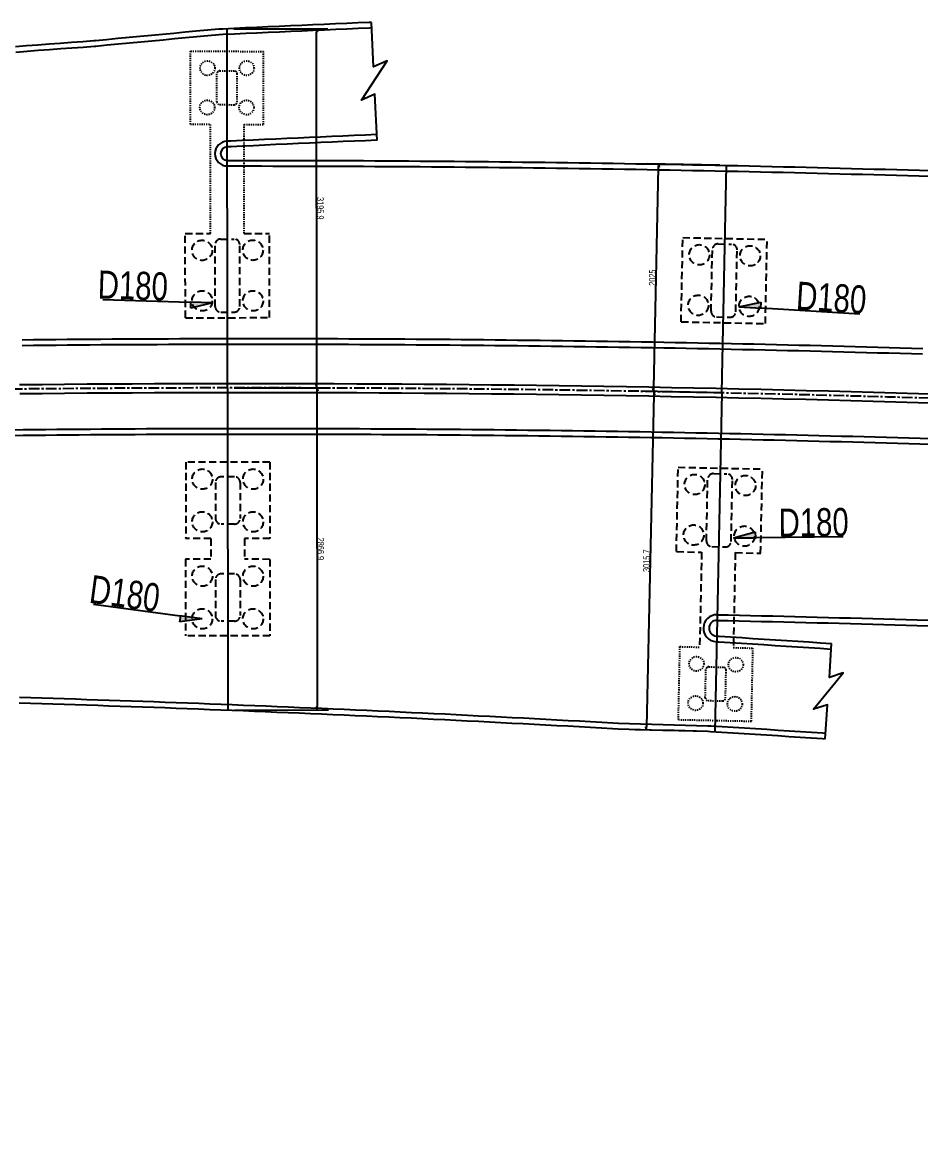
# Model space of a CAD drawing. Header units: millimetres. Extents: x 0 to 987207, y 0 to 5060561.
# Drawn here: x 493321.8 to 493401.8, y 2528983.2 to 2529082.8 of the extents above; entities that cross this region are included whole.
import ezdxf

# ---------------------------------------------------------------- set-up
doc = ezdxf.new("R2010")
doc.units = ezdxf.units.MM
doc.header["$LTSCALE"] = 0.1
for name, pattern in [('ACAD_ISO02W100', [15, 12, -3]), ('CENTER', [50.8, 31.75, -6.35, 6.35, -6.35]), ('DASHED', [19.05, 12.7, -6.35])]:
    doc.linetypes.add(name, pattern=pattern)
doc.layers.get('0').update_dxf_attribs({"linetype": 'CONTINUOUS'})
doc.layers.get('Defpoints').update_dxf_attribs({"color": 150, "linetype": 'CONTINUOUS'})
doc.layers.add('GC', color=3, linetype='CONTINUOUS', lineweight=25)
for name, color, linetype in [('zhix', 1, 'CENTER'), ('平面', 7, 'CONTINUOUS'), ('桥梁', 94, 'CONTINUOUS')]:
    doc.layers.add(name, color=color, linetype=linetype)
doc.styles.add('BM_Dim', font='fsdb_e.shx', dxfattribs={"width": 0.75, "bigfont": 'hztxt.shx'})
doc.styles.add('MyFont', font='fsdb_e.shx', dxfattribs={"width": 0.78, "bigfont": 'hztxt.shx'})
doc.dimstyles.new('1-1000', dxfattribs={"dimtxt": 0.6, "dimasz": 0.3, "dimexe": 1, "dimexo": 0.6, "dimgap": 0.02, "dimtad": 1, "dimdec": 1, "dimlfac": 100, "dimdsep": 46, "dimtxsty": 'BM_Dim', "dimblk": 'ARR-1', "dimcen": 0.09, "dimclrd": 256, "dimclre": 256, "dimclrt": 7, "dimadec": 1, "dimazin": 2, "dimtfac": 1, "dimtdec": 1, "dimtmove": 2, "dimatfit": 3, "dimldrblk": 'ARR-1', "dimfxl": 1, "dimtolj": 1, "dimtzin": 0, "dimlwd": 25, "dimarcsym": 1})
doc.dimstyles.new('BZ1_200', dxfattribs={"dimtxt": 2.5, "dimasz": 2, "dimexe": 0.1, "dimexo": 0.05, "dimgap": 0.05, "dimtad": 1, "dimdec": 1, "dimlfac": 100, "dimzin": 12, "dimdsep": 46, "dimtxsty": 'MyFont', "dimblk1": 'ARR-1', "dimblk2": 'ARR-1', "dimsah": 1, "dimcen": 0, "dimclrd": 1, "dimclre": 1, "dimclrt": 7, "dimadec": 0, "dimazin": 0, "dimtfac": 1, "dimtdec": 1, "dimtofl": 0, "dimtmove": 0, "dimatfit": 3, "dimldrblk": 'ARR-1', "dimfxl": 1, "dimtolj": 1, "dimtzin": 1, "dimarcsym": 0})

# ---------------------------------------------------------------- blocks, each defined once
blk = doc.blocks.new('ARR-1')
at = {"color": 1, "linetype": 'Continuous'}
for p, q in [((0, 0), (-1, 0)), ((0, 0), (-0.966, -0.259)), ((-0.966, -0.259), (-0.966, 0))]:
    blk.add_line(p, q, dxfattribs=at)
for points in [[(-0.966, -0.259), (-0.966, 0), (0, 0)], [(0, 0), (-0.966, 0), (-0.966, -0.259), (0, 0)], [(0, 0), (-0.966, -0.259), (-0.966, 0), (0, 0)], [(0, 0), (-0.966, -0.259), (-0.966, 0), (0, 0)]]:
    blk.add_solid(points, dxfattribs=at)
blk = doc.blocks.new('*D451')
at = {"lineweight": -2, "ltscale": 0.5}
for p, q in [((493383.892, 2529070.097), (493377.42, 2529070.231)), ((493383.47, 2529049.851), (493376.998, 2529049.986))]:
    blk.add_line(p, q, dxfattribs=at)
at = {"lineweight": 25, "ltscale": 0.5}
blk.add_line((493378.004, 2529050.265), (493378.413, 2529069.911), dxfattribs=at)
at = {"layer": 'Defpoints', "color": 0, "ltscale": 0.5}
for p in [(493378.419, 2529070.211), (493384.491, 2529070.084), (493384.07, 2529049.838)]:
    blk.add_point(p, dxfattribs=at)
at = {"lineweight": 25, "ltscale": 0.5, "xscale": 0.3, "yscale": 0.3, "zscale": 0.3}
for p, rotation in [((493378.419, 2529070.211), 88.80637240299896), ((493377.998, 2529049.965), 268.8063724029989)]:
    blk.add_blockref('ARR-1', p, dxfattribs=dict(at, rotation=rotation))
at = {"color": 7, "ltscale": 0.5, "insert": (493377.889, 2529060.094), "char_height": 0.6, "attachment_point": 5, "rotation": 88.80637, "style": 'BM_Dim'}
blk.add_mtext('\\A1;2025', dxfattribs=at)
blk = doc.blocks.new('*D415')
at = {"color": 1, "linetype": 'Continuous', "lineweight": -2}
blk.add_line((493396.353, 2529056.833), (493387.586, 2529057.386), dxfattribs=at)
at = {"layer": 'Defpoints', "color": 0, "linetype": 'Continuous'}
for p in [(493383.793, 2529057.625), (493385.59, 2529057.512)]:
    blk.add_point(p, dxfattribs=at)
at = {"color": 1, "linetype": 'Continuous', "lineweight": -2, "xscale": 2, "yscale": 2, "zscale": 2, "rotation": 176.3920917580265}
blk.add_blockref('ARR-1', (493385.59, 2529057.512), dxfattribs=at)
at = {"color": 7, "linetype": 'Continuous', "insert": (493393.813, 2529058.296), "char_height": 2.5, "attachment_point": 5, "rotation": 356.39209, "style": 'MyFont'}
blk.add_mtext('\\A1;D180', dxfattribs=at)
blk = doc.blocks.new('*D437')
at = {"color": 1, "linetype": 'Continuous', "lineweight": -2}
blk.add_line((493328.146, 2529031.037), (493335.837, 2529029.996), dxfattribs=at)
at = {"layer": 'Defpoints', "color": 0, "linetype": 'Continuous'}
for p in [(493336.035, 2529029.97), (493337.818, 2529029.728)]:
    blk.add_point(p, dxfattribs=at)
at = {"color": 1, "linetype": 'Continuous', "lineweight": -2, "xscale": 2, "yscale": 2, "zscale": 2, "rotation": 352.2957677893718}
blk.add_blockref('ARR-1', (493337.818, 2529029.728), dxfattribs=at)
at = {"color": 7, "linetype": 'Continuous', "insert": (493330.924, 2529031.973), "char_height": 2.5, "attachment_point": 5, "rotation": 352.29577, "style": 'MyFont'}
blk.add_mtext('\\A1;D180', dxfattribs=at)
blk = doc.blocks.new('*D439')
at = {"color": 1, "linetype": 'Continuous', "lineweight": -2}
blk.add_line((493328.979, 2529058.161), (493336.735, 2529057.914), dxfattribs=at)
at = {"layer": 'Defpoints', "color": 0, "linetype": 'Continuous'}
for p in [(493336.935, 2529057.907), (493338.734, 2529057.85)]:
    blk.add_point(p, dxfattribs=at)
at = {"color": 1, "linetype": 'Continuous', "lineweight": -2, "xscale": 2, "yscale": 2, "zscale": 2, "rotation": 358.1756135984309}
blk.add_blockref('ARR-1', (493338.734, 2529057.85), dxfattribs=at)
at = {"color": 7, "linetype": 'Continuous', "insert": (493331.645, 2529059.376), "char_height": 2.5, "attachment_point": 5, "rotation": 358.17561, "style": 'MyFont'}
blk.add_mtext('\\A1;D180', dxfattribs=at)
blk = doc.blocks.new('*D440')
at = {"color": 1, "linetype": 'Continuous', "lineweight": -2}
blk.add_line((493394.877, 2529037.033), (493387.118, 2529036.952), dxfattribs=at)
at = {"layer": 'Defpoints', "color": 0, "linetype": 'Continuous'}
for p in [(493385.118, 2529036.931), (493386.918, 2529036.95)]:
    blk.add_point(p, dxfattribs=at)
at = {"color": 1, "linetype": 'Continuous', "lineweight": -2, "xscale": 2, "yscale": 2, "zscale": 2, "rotation": 180.5964829831253}
blk.add_blockref('ARR-1', (493385.118, 2529036.931), dxfattribs=at)
at = {"color": 7, "linetype": 'Continuous', "insert": (493392.237, 2529038.305), "char_height": 2.5, "attachment_point": 5, "rotation": 0.59648, "style": 'MyFont'}
blk.add_mtext('\\A1;D180', dxfattribs=at)
blk = doc.blocks.new('*D458')
at = {"lineweight": -2, "ltscale": 0.5}
for p, q in [((493340.638, 2529082.242), (493348.994, 2529082.25)), ((493340.668, 2529050.283), (493349.024, 2529050.29))]:
    blk.add_line(p, q, dxfattribs=at)
at = {"lineweight": 25, "ltscale": 0.5}
blk.add_line((493348.023, 2529050.59), (493347.995, 2529081.949), dxfattribs=at)
at = {"layer": 'Defpoints', "color": 0, "ltscale": 0.5}
for p in [(493340.038, 2529082.241), (493347.994, 2529082.249), (493340.068, 2529050.282)]:
    blk.add_point(p, dxfattribs=at)
at = {"lineweight": 25, "ltscale": 0.5, "xscale": 0.3, "yscale": 0.3, "zscale": 0.3}
for p, rotation in [((493347.994, 2529082.249), 90.05255559601652), ((493348.024, 2529050.29), 270.0525555960165)]:
    blk.add_blockref('ARR-1', p, dxfattribs=dict(at, rotation=rotation))
at = {"color": 7, "ltscale": 0.5, "insert": (493348.329, 2529066.269), "char_height": 0.6, "attachment_point": 5, "rotation": 270.05256, "style": 'BM_Dim'}
blk.add_mtext('\\A1;3195.9', dxfattribs=at)
blk = doc.blocks.new('*D463')
at = {"lineweight": -2, "ltscale": 0.5}
for p, q in [((493383.47, 2529049.851), (493377.006, 2529049.989)), ((493382.829, 2529019.701), (493376.365, 2529019.838))]:
    blk.add_line(p, q, dxfattribs=at)
at = {"lineweight": 25, "ltscale": 0.5}
blk.add_line((493377.999, 2529049.667), (493377.371, 2529020.117), dxfattribs=at)
at = {"layer": 'Defpoints', "color": 0, "ltscale": 0.5}
for p in [(493384.07, 2529049.838), (493377.365, 2529019.817), (493383.429, 2529019.688)]:
    blk.add_point(p, dxfattribs=at)
at = {"lineweight": 25, "ltscale": 0.5, "xscale": 0.3, "yscale": 0.3, "zscale": 0.3}
for p, rotation in [((493378.005, 2529049.967), 88.7825298770449), ((493377.365, 2529019.817), 268.7825298770449)]:
    blk.add_blockref('ARR-1', p, dxfattribs=dict(at, rotation=rotation))
at = {"color": 7, "ltscale": 0.5, "insert": (493377.365, 2529034.899), "char_height": 0.6, "attachment_point": 5, "rotation": 88.78253, "style": 'BM_Dim'}
blk.add_mtext('\\A1;3015.7', dxfattribs=at)
blk = doc.blocks.new('*D464')
at = {"lineweight": -2, "ltscale": 0.5}
for p, q in [((493340.668, 2529050.283), (493349.024, 2529050.29)), ((493340.694, 2529021.614), (493349.05, 2529021.621))]:
    blk.add_line(p, q, dxfattribs=at)
at = {"lineweight": 25, "ltscale": 0.5}
blk.add_line((493348.024, 2529049.99), (493348.05, 2529021.92), dxfattribs=at)
at = {"layer": 'Defpoints', "color": 0, "ltscale": 0.5}
for p in [(493340.068, 2529050.282), (493340.094, 2529021.613), (493348.05, 2529021.62)]:
    blk.add_point(p, dxfattribs=at)
at = {"lineweight": 25, "ltscale": 0.5, "xscale": 0.3, "yscale": 0.3, "zscale": 0.3}
for p, rotation in [((493348.024, 2529050.29), 90.05241251875374), ((493348.05, 2529021.62), 270.0524125187537)]:
    blk.add_blockref('ARR-1', p, dxfattribs=dict(at, rotation=rotation))
at = {"color": 7, "ltscale": 0.5, "insert": (493348.357, 2529035.955), "char_height": 0.6, "attachment_point": 5, "rotation": 270.05241, "style": 'BM_Dim'}
blk.add_mtext('\\A1;2866.9', dxfattribs=at)

msp = doc.modelspace()

# ---------------------------------------------------------------- linework, layer by layer
at = {"linetype": 'ACAD_ISO02W100', "ltscale": 0.03}
for p, q in [((493336.7596, 2529073.7526), (493336.7816, 2529080.2526)), ((493336.7816, 2529080.2526), (493343.2816, 2529080.2305)), ((493343.2595, 2529073.7306), (493343.2816, 2529080.2305)), ((493339.1163, 2529075.7446), (493339.1248, 2529078.2446)), ((493339.3756, 2529078.4938), (493340.6756, 2529078.4894)), ((493340.9163, 2529075.7385), (493340.9248, 2529078.2385)), ((493339.3655, 2529075.4938), (493340.6655, 2529075.4894)), ((493336.7596, 2529073.7526), (493338.5462, 2529073.7445)), ((493338.5551, 2529064.0307), (493338.5462, 2529073.7445)), ((493341.5551, 2529064.0335), (493341.5462, 2529073.7384)), ((493341.5462, 2529073.7384), (493343.2595, 2529073.7306)), ((493380.2007, 2529020.7596), (493380.3377, 2529027.2581)), ((493380.3377, 2529027.2581), (493382.0872, 2529027.2086)), ((493385.0868, 2529027.1707), (493386.8363, 2529027.1211)), ((493386.6993, 2529020.6226), (493386.8363, 2529027.1211)), ((493382.5924, 2529022.7096), (493382.6451, 2529025.209)), ((493382.9003, 2529025.4537), (493384.2, 2529025.4263)), ((493384.392, 2529022.6717), (493384.4447, 2529025.1711)), ((493382.837, 2529022.4544), (493384.1367, 2529022.427)), ((493380.2007, 2529020.7596), (493386.6993, 2529020.6226))]:
    msp.add_line(p, q, dxfattribs=at)
for centre in [(493338.2765, 2529078.7475), (493341.7765, 2529078.7356), (493338.2646, 2529075.2475), (493341.7646, 2529075.2356), (493381.8058, 2529025.7269), (493385.305, 2529025.6531), (493381.732, 2529022.2276), (493385.2312, 2529022.1538)]:
    msp.add_circle(centre, 0.65, dxfattribs=at)
for centre, start, end in [((493339.3748, 2529078.2438), 89.805673, 179.805673), ((493340.6748, 2529078.2394), 359.805673, 89.805673), ((493339.3663, 2529075.7438), 179.805673, 269.805673), ((493340.6663, 2529075.7394), 269.805673, 359.805673), ((493382.895, 2529025.2038), 88.792048, 178.792048), ((493384.1947, 2529025.1764), 358.792048, 88.792048), ((493382.8423, 2529022.7043), 178.792048, 268.792048), ((493384.142, 2529022.6769), 268.792048, 358.792048)]:
    msp.add_arc(centre, 0.25, start, end, dxfattribs=at)
at = {"layer": 'Defpoints'}
for p, q in [((493384.0645, 2529049.8391), (493384.4914, 2529070.0846)), ((493340.0676, 2529050.2821), (493340.0939, 2529021.613))]:
    msp.add_line(p, q, dxfattribs=at)
at = {"layer": 'GC', "color": 7, "linetype": 'DASHED', "ltscale": 0.5}
for p, q in [((493336.3048, 2529064.0264), (493338.5551, 2529064.0307)), ((493336.3162, 2529056.5264), (493336.3048, 2529064.0264)), ((493341.5551, 2529064.0335), (493343.8048, 2529064.0378)), ((493343.8162, 2529056.5378), (493343.8048, 2529064.0378)), ((493338.9647, 2529057.5304), (493338.9563, 2529063.0304)), ((493339.4556, 2529063.5312), (493340.6556, 2529063.533)), ((493341.1647, 2529057.5338), (493341.1563, 2529063.0337)), ((493380.4395, 2529056.1648), (493380.5948, 2529063.6632)), ((493380.5948, 2529063.6632), (493388.0932, 2529063.5079)), ((493383.7337, 2529063.0981), (493384.9335, 2529063.0732)), ((493387.9379, 2529056.0095), (493388.0932, 2529063.5079)), ((493383.1096, 2529057.1097), (493383.2235, 2529062.6085)), ((493385.3092, 2529057.0642), (493385.423, 2529062.563)), ((493339.4655, 2529057.0312), (493340.6655, 2529057.033)), ((493336.3363, 2529056.5264), (493343.8363, 2529056.5378)), ((493380.4595, 2529056.1644), (493387.9579, 2529056.0091)), ((493383.5992, 2529056.5995), (493384.7989, 2529056.5746)), ((493343.8238, 2529043.666), (493336.3238, 2529043.6688)), ((493336.3438, 2529043.6688), (493336.3413, 2529036.8688)), ((493343.8438, 2529043.666), (493343.8413, 2529036.866)), ((493380.0218, 2529035.7194), (493380.1772, 2529043.2178)), ((493380.1772, 2529043.2178), (493387.6756, 2529043.0624)), ((493387.5202, 2529035.564), (493387.6756, 2529043.0624)), ((493338.9932, 2529041.8678), (493338.9919, 2529038.6678)), ((493340.6934, 2529042.3672), (493339.4934, 2529042.3676)), ((493341.1932, 2529041.867), (493341.1919, 2529038.667)), ((493382.692, 2529036.6643), (493382.8059, 2529042.1631)), ((493383.3162, 2529042.6526), (493384.5159, 2529042.6277)), ((493384.8915, 2529036.6187), (493385.0055, 2529042.1175)), ((493340.6917, 2529038.1672), (493339.4917, 2529038.1676)), ((493338.5913, 2529036.8677), (493336.3413, 2529036.8688)), ((493338.5913, 2529036.8677), (493338.5905, 2529035.0277)), ((493341.5913, 2529036.8671), (493341.5905, 2529035.0271)), ((493343.8413, 2529036.866), (493341.5913, 2529036.8671)), ((493383.1815, 2529036.154), (493384.3812, 2529036.1291)), ((493338.5905, 2529035.0277), (493336.3205, 2529035.0288)), ((493336.3405, 2529035.0288), (493336.338, 2529028.2288)), ((493343.8205, 2529035.026), (493341.5905, 2529035.0271)), ((493343.8405, 2529035.026), (493343.838, 2529028.226)), ((493380.0419, 2529035.719), (493382.2654, 2529035.6605)), ((493382.2654, 2529035.6605), (493382.0872, 2529027.2086)), ((493385.2651, 2529035.6232), (493385.0868, 2529027.1707)), ((493385.2651, 2529035.6232), (493387.5402, 2529035.5636)), ((493338.9899, 2529033.2278), (493338.9886, 2529030.0278)), ((493340.6901, 2529033.7272), (493339.4901, 2529033.7276)), ((493341.1899, 2529033.227), (493341.1886, 2529030.027)), ((493340.6884, 2529029.5272), (493339.4884, 2529029.5276)), ((493343.838, 2529028.226), (493336.338, 2529028.2288))]:
    msp.add_line(p, q, dxfattribs=at)
for centre in [(493337.8071, 2529062.5287), (493342.3271, 2529062.5355), (493382.0634, 2529062.1325), (493386.5825, 2529062.0389), (493337.8139, 2529058.0287), (493342.334, 2529058.0355), (493381.9702, 2529057.6334), (493386.4893, 2529057.5398), (493337.8232, 2529042.1683), (493342.3433, 2529042.1665), (493381.6458, 2529041.687), (493386.1649, 2529041.5934), (493337.8218, 2529038.3683), (493342.3418, 2529038.3665), (493381.5526, 2529037.188), (493386.0717, 2529037.0943), (493337.8199, 2529033.5283), (493342.34, 2529033.5265), (493337.8185, 2529029.7283), (493342.3385, 2529029.7265)]:
    msp.add_circle(centre, 0.9, dxfattribs=at)
for centre, start, end in [((493339.4563, 2529063.0312), 90.087266, 180.087266), ((493340.6563, 2529063.033), 0.087266, 90.087266), ((493383.7234, 2529062.5982), 88.813707, 178.813707), ((493384.9231, 2529062.5733), 358.813707, 88.813707), ((493339.4647, 2529057.5312), 180.087266, 270.087266), ((493340.6647, 2529057.533), 270.087266, 0.087266), ((493383.6095, 2529057.0994), 178.813707, 268.813707), ((493384.8093, 2529057.0745), 268.813707, 358.813707), ((493339.4932, 2529041.8676), 89.977569, 179.978131), ((493340.6932, 2529041.8672), 359.978131, 89.977569), ((493383.3058, 2529042.1527), 88.812471, 178.812471), ((493384.5056, 2529042.1279), 358.812471, 88.812471), ((493339.4919, 2529038.6676), 179.978131, 269.977569), ((493340.6919, 2529038.6672), 269.977569, 359.978131), ((493383.1918, 2529036.6539), 178.812471, 268.812471), ((493384.3916, 2529036.629), 268.812471, 358.812471), ((493339.4899, 2529033.2276), 89.977569, 179.978131), ((493340.6899, 2529033.2272), 359.978131, 89.977569), ((493339.4886, 2529030.0276), 179.978131, 269.977569), ((493340.6886, 2529030.0272), 269.977569, 359.978131)]:
    msp.add_arc(centre, 0.5, start, end, dxfattribs=at)
at = {"layer": 'zhix', "ltscale": 0.3}
msp.add_arc((493341.9021, 2527050.283), 2000, 85.9915566, 113.5581428, dxfattribs=at)
at = {"layer": '平面', "color": 7, "linetype": 'Continuous', "flags": 128}
for points in [[(493352.8904, 2529082.8141), (493352.6753, 2529082.805), (493351.6743, 2529082.7622), (493350.6734, 2529082.719), (493349.6724, 2529082.6756), (493348.6715, 2529082.6318), (493347.6705, 2529082.5878), (493346.6696, 2529082.5434), (493345.6687, 2529082.4987), (493344.6677, 2529082.4537), (493343.6668, 2529082.4084), (493342.6659, 2529082.3627), (493341.665, 2529082.3168), (493340.6641, 2529082.2705), (493339.6632, 2529082.2239), (493339.2789, 2529082.206)], [(493339.2789, 2529082.206), (493338.2812, 2529082.114), (493337.2835, 2529082.0216), (493336.2858, 2529081.929), (493335.2882, 2529081.8361), (493334.2906, 2529081.7428), (493333.293, 2529081.6493), (493332.2955, 2529081.5554), (493331.298, 2529081.4612), (493330.3006, 2529081.3667), (493329.3032, 2529081.2719), (493328.3058, 2529081.1768), (493328.1821, 2529081.165)], [(493339.3248, 2529081.7081), (493338.3271, 2529081.6161), (493337.3295, 2529081.5238), (493336.332, 2529081.4312), (493335.3346, 2529081.3382), (493334.3371, 2529081.245), (493333.3397, 2529081.1515), (493332.3424, 2529081.0576), (493331.345, 2529080.9634), (493330.3478, 2529080.8689), (493329.3505, 2529080.7742), (493328.3533, 2529080.6791), (493328.2297, 2529080.6672)], [(493352.9116, 2529082.3146), (493352.6965, 2529082.3054), (493351.6957, 2529082.2626), (493350.6949, 2529082.2195), (493349.6941, 2529082.1761), (493348.6933, 2529082.1323), (493347.6925, 2529082.0883), (493346.6917, 2529082.0439), (493345.691, 2529081.9992), (493344.6902, 2529081.9542), (493343.6894, 2529081.9089), (493342.6887, 2529081.8632), (493341.688, 2529081.8173), (493340.6872, 2529081.771), (493339.6865, 2529081.7245), (493339.3023, 2529081.7065)], [(493328.1821, 2529081.165), (493327.1832, 2529081.0919), (493326.1842, 2529081.0186), (493325.1853, 2529080.9449), (493324.1864, 2529080.8709), (493323.1875, 2529080.7966), (493322.1886, 2529080.722), (493321.1898, 2529080.6471)], [(493328.2186, 2529080.6663), (493327.2196, 2529080.5933), (493326.2208, 2529080.5199), (493325.2221, 2529080.4462), (493324.2233, 2529080.3723), (493323.2246, 2529080.298), (493322.2259, 2529080.2234), (493321.2272, 2529080.1485)], [(493353.3566, 2529072.8276), (493353.3381, 2529072.8268), (493352.3402, 2529072.7842), (493351.3424, 2529072.7413), (493350.3445, 2529072.6981), (493349.3467, 2529072.6545), (493348.3489, 2529072.6107), (493347.351, 2529072.5665), (493346.3532, 2529072.522), (493345.3554, 2529072.4772), (493344.3576, 2529072.4321), (493343.3598, 2529072.3867), (493342.3621, 2529072.341), (493341.3643, 2529072.2949), (493340.3665, 2529072.2485), (493339.9833, 2529072.2307)], [(493353.3778, 2529072.3281), (493353.3592, 2529072.3273), (493352.3615, 2529072.2847), (493351.3638, 2529072.2418), (493350.3662, 2529072.1985), (493349.3685, 2529072.155), (493348.3708, 2529072.1111), (493347.3732, 2529072.067), (493346.3755, 2529072.0225), (493345.3779, 2529071.9777), (493344.3802, 2529071.9326), (493343.3826, 2529071.8872), (493342.385, 2529071.8415), (493341.3873, 2529071.7954), (493340.3897, 2529071.7491), (493340.0066, 2529071.7312)], [(493340.049, 2529070.5327), (493341.0592, 2529070.5333), (493342.0693, 2529070.5335), (493343.0794, 2529070.5332), (493344.0895, 2529070.5323), (493345.0997, 2529070.531), (493346.1098, 2529070.5291), (493347.1199, 2529070.5268), (493348.13, 2529070.5239), (493349.1402, 2529070.5206), (493350.1503, 2529070.5167), (493351.1604, 2529070.5123), (493352.1705, 2529070.5074), (493353.1806, 2529070.502), (493354.1907, 2529070.4962), (493355.2008, 2529070.4898), (493356.2109, 2529070.4829), (493357.221, 2529070.4755), (493358.2311, 2529070.4675), (493359.2412, 2529070.4591), (493360.2513, 2529070.4502), (493361.2614, 2529070.4408), (493362.2715, 2529070.4308), (493363.2815, 2529070.4204), (493364.2916, 2529070.4095), (493365.3016, 2529070.398), (493366.3117, 2529070.3861), (493367.3218, 2529070.3736), (493368.3318, 2529070.3607), (493369.3418, 2529070.3472), (493370.3519, 2529070.3332), (493371.3619, 2529070.3187), (493372.3719, 2529070.3038), (493373.3819, 2529070.2883), (493374.3919, 2529070.2723), (493375.4019, 2529070.2558), (493376.4119, 2529070.2388), (493377.4218, 2529070.2213), (493378.4318, 2529070.2033), (493379.4418, 2529070.1847), (493380.4517, 2529070.1657), (493381.4616, 2529070.1462), (493382.4716, 2529070.1262), (493383.4815, 2529070.1056), (493384.4914, 2529070.0846), (493385.5013, 2529070.063), (493386.5112, 2529070.041), (493387.521, 2529070.0184), (493388.5309, 2529069.9954), (493389.5408, 2529069.9718), (493390.5506, 2529069.9477), (493391.5604, 2529069.9232), (493392.5702, 2529069.8981), (493393.58, 2529069.8725), (493394.5898, 2529069.8464), (493395.5996, 2529069.8198), (493396.6094, 2529069.7927), (493397.6191, 2529069.7651), (493398.6288, 2529069.737), (493399.6386, 2529069.7084), (493400.6483, 2529069.6793), (493401.658, 2529069.6496), (493402.6676, 2529069.6195)], [(493340.0494, 2529070.0327), (493341.0595, 2529070.0333), (493342.0694, 2529070.0335), (493343.0793, 2529070.0332), (493344.0891, 2529070.0323), (493345.099, 2529070.031), (493346.1089, 2529070.0291), (493347.1187, 2529070.0268), (493348.1286, 2529070.0239), (493349.1385, 2529070.0206), (493350.1484, 2529070.0167), (493351.1582, 2529070.0123), (493352.1681, 2529070.0074), (493353.1779, 2529070.0021), (493354.1878, 2529069.9962), (493355.1977, 2529069.9898), (493356.2075, 2529069.9829), (493357.2174, 2529069.9755), (493358.2272, 2529069.9676), (493359.237, 2529069.9591), (493360.2469, 2529069.9502), (493361.2567, 2529069.9408), (493362.2665, 2529069.9309), (493363.2764, 2529069.9204), (493364.2862, 2529069.9095), (493365.296, 2529069.8981), (493366.3058, 2529069.8861), (493367.3156, 2529069.8737), (493368.3254, 2529069.8607), (493369.3352, 2529069.8472), (493370.3449, 2529069.8333), (493371.3547, 2529069.8188), (493372.3645, 2529069.8038), (493373.3742, 2529069.7883), (493374.384, 2529069.7723), (493375.3937, 2529069.7558), (493376.4035, 2529069.7388), (493377.4132, 2529069.7213), (493378.4229, 2529069.7033), (493379.4326, 2529069.6848), (493380.4423, 2529069.6658), (493381.452, 2529069.6463), (493382.4617, 2529069.6263), (493383.4713, 2529069.6057), (493384.481, 2529069.5847), (493385.4906, 2529069.5632), (493386.5003, 2529069.5411), (493387.5099, 2529069.5186), (493388.5195, 2529069.4955), (493389.5291, 2529069.4719), (493390.5387, 2529069.4479), (493391.5483, 2529069.4233), (493392.5578, 2529069.3982), (493393.5674, 2529069.3726), (493394.5769, 2529069.3466), (493395.5864, 2529069.32), (493396.5959, 2529069.2929), (493397.6054, 2529069.2653), (493398.6149, 2529069.2372), (493399.6244, 2529069.2086), (493400.6339, 2529069.1795), (493401.6433, 2529069.1498), (493402.6527, 2529069.1197)], [(493321.5639, 2529050.5801), (493323.5642, 2529050.5995), (493325.5645, 2529050.6168), (493327.5649, 2529050.6321), (493329.5652, 2529050.6455), (493331.5656, 2529050.6568), (493333.566, 2529050.6661), (493335.5664, 2529050.6735), (493337.5668, 2529050.6788), (493339.5672, 2529050.6822), (493341.5676, 2529050.6835), (493343.568, 2529050.6828), (493345.5684, 2529050.6802), (493347.5688, 2529050.6755), (493349.5691, 2529050.6688), (493351.5695, 2529050.6602), (493353.5699, 2529050.6495), (493355.5703, 2529050.6368), (493357.5706, 2529050.6222), (493359.5709, 2529050.6055), (493361.5712, 2529050.5868), (493363.5715, 2529050.5662), (493365.5718, 2529050.5435), (493367.5721, 2529050.5188), (493369.5723, 2529050.4922), (493371.5725, 2529050.4635), (493373.5726, 2529050.4328), (493375.5728, 2529050.4002), (493377.5729, 2529050.3655), (493379.5729, 2529050.3288), (493381.573, 2529050.2901), (493383.573, 2529050.2495), (493385.5729, 2529050.2068), (493387.5728, 2529050.1621), (493389.5727, 2529050.1155), (493391.5725, 2529050.0668), (493393.5722, 2529050.0161), (493395.5719, 2529049.9635), (493397.5716, 2529049.9088), (493399.5712, 2529049.8521), (493401.5707, 2529049.7935), (493403.5702, 2529049.7328)], [(493321.5721, 2529049.7802), (493323.5716, 2529049.7995), (493325.5711, 2529049.8168), (493327.5706, 2529049.8322), (493329.5702, 2529049.8455), (493331.5697, 2529049.8568), (493333.5693, 2529049.8662), (493335.5689, 2529049.8735), (493337.5685, 2529049.8788), (493339.5681, 2529049.8822), (493341.5677, 2529049.8835), (493343.5673, 2529049.8828), (493345.5669, 2529049.8802), (493347.5665, 2529049.8755), (493349.5661, 2529049.8688), (493351.5657, 2529049.8602), (493353.5652, 2529049.8495), (493355.5648, 2529049.8369), (493357.5643, 2529049.8222), (493359.5639, 2529049.8055), (493361.5634, 2529049.7869), (493363.5629, 2529049.7662), (493365.5623, 2529049.7436), (493367.5618, 2529049.7189), (493369.5612, 2529049.6922), (493371.5606, 2529049.6636), (493373.56, 2529049.6329), (493375.5593, 2529049.6003), (493377.5586, 2529049.5656), (493379.5579, 2529049.529), (493381.5571, 2529049.4903), (493383.5563, 2529049.4496), (493385.5554, 2529049.407), (493387.5545, 2529049.3623), (493389.5536, 2529049.3157), (493391.5526, 2529049.267), (493393.5516, 2529049.2164), (493395.5505, 2529049.1637), (493397.5493, 2529049.1091), (493399.5481, 2529049.0525), (493401.5469, 2529048.9938), (493403.5455, 2529048.9332)], [(493383.6483, 2529030.0935), (493384.6379, 2529030.0724), (493385.6278, 2529030.0507), (493386.6177, 2529030.0286), (493387.6076, 2529030.006), (493388.5974, 2529029.9829), (493389.5873, 2529029.9593), (493390.5771, 2529029.9352), (493391.5669, 2529029.9107), (493392.5567, 2529029.8856), (493393.5465, 2529029.86), (493394.5363, 2529029.8339), (493395.5261, 2529029.8074), (493396.5158, 2529029.7803), (493397.5056, 2529029.7528), (493398.4953, 2529029.7247), (493399.485, 2529029.6962), (493400.4747, 2529029.6671), (493401.4644, 2529029.6376), (493402.4541, 2529029.6076)], [(493383.6376, 2529029.5936), (493384.6273, 2529029.5725), (493385.6169, 2529029.5509), (493386.6065, 2529029.5288), (493387.5962, 2529029.5062), (493388.5858, 2529029.4831), (493389.5754, 2529029.4595), (493390.5649, 2529029.4354), (493391.5545, 2529029.4108), (493392.5441, 2529029.3857), (493393.5336, 2529029.3602), (493394.5231, 2529029.3341), (493395.5127, 2529029.3076), (493396.5022, 2529029.2805), (493397.4917, 2529029.253), (493398.4811, 2529029.2249), (493399.4706, 2529029.1964), (493400.4601, 2529029.1673), (493401.4495, 2529029.1378), (493402.4389, 2529029.1078)], [(493383.5799, 2529028.195), (493383.8373, 2529028.1793), (493384.8372, 2529028.1179), (493385.8371, 2529028.056), (493386.837, 2529027.9936), (493387.8368, 2529027.9307), (493388.8367, 2529027.8672), (493389.8366, 2529027.8032), (493390.8364, 2529027.7386), (493391.8363, 2529027.6735), (493392.8362, 2529027.6078), (493393.836, 2529027.5415), (493393.8363, 2529027.5414)], [(493383.5495, 2529027.6959), (493383.8069, 2529027.6802), (493384.8066, 2529027.6189), (493385.8062, 2529027.557), (493386.8058, 2529027.4946), (493387.8054, 2529027.4317), (493388.805, 2529027.3682), (493389.8046, 2529027.3042), (493390.8042, 2529027.2396), (493391.8038, 2529027.1745), (493392.8034, 2529027.1088), (493393.8029, 2529027.0426), (493393.8029, 2529027.0426)], [(493321.5339, 2529022.2531), (493322.5308, 2529022.2232), (493323.5277, 2529022.1927), (493324.5246, 2529022.1618), (493325.5214, 2529022.1303), (493326.5183, 2529022.0984), (493327.5151, 2529022.0659), (493328.5119, 2529022.033), (493329.5087, 2529021.9995), (493330.5055, 2529021.9656), (493331.5022, 2529021.9311), (493332.4989, 2529021.8961), (493333.4957, 2529021.8606), (493334.4924, 2529021.8247), (493335.489, 2529021.7882), (493336.4857, 2529021.7512), (493337.4824, 2529021.7137), (493338.479, 2529021.6757), (493339.4756, 2529021.6372), (493340.4722, 2529021.5982), (493341.4687, 2529021.5587), (493342.4653, 2529021.5187), (493343.4618, 2529021.4782), (493344.4583, 2529021.4372), (493345.4548, 2529021.3957), (493346.4513, 2529021.3537), (493347.4477, 2529021.3112), (493348.4441, 2529021.2681), (493349.4405, 2529021.2246), (493350.4369, 2529021.1806), (493351.4333, 2529021.1361), (493352.4296, 2529021.091), (493353.4259, 2529021.0455), (493354.4222, 2529020.9995), (493355.4185, 2529020.9529), (493356.4147, 2529020.9059), (493357.4109, 2529020.8583), (493358.4071, 2529020.8103), (493359.4033, 2529020.7617), (493360.3994, 2529020.7127), (493361.3955, 2529020.6631), (493362.3916, 2529020.6131), (493363.3877, 2529020.5625), (493364.3837, 2529020.5114), (493365.3798, 2529020.4599), (493366.3757, 2529020.4078), (493367.3717, 2529020.3552), (493368.3676, 2529020.3021), (493369.3636, 2529020.2485), (493370.3594, 2529020.1945), (493371.3553, 2529020.1399), (493372.3511, 2529020.0848), (493373.3469, 2529020.0292), (493374.3427, 2529019.9731), (493374.8246, 2529019.9458)], [(493321.5487, 2529022.7529), (493322.5458, 2529022.723), (493323.543, 2529022.6925), (493324.5401, 2529022.6616), (493325.5372, 2529022.6301), (493326.5343, 2529022.5981), (493327.5314, 2529022.5657), (493328.5284, 2529022.5327), (493329.5255, 2529022.4992), (493330.5225, 2529022.4653), (493331.5195, 2529022.4308), (493332.5165, 2529022.3958), (493333.5134, 2529022.3603), (493334.5104, 2529022.3243), (493335.5073, 2529022.2878), (493336.5043, 2529022.2509), (493337.5011, 2529022.2134), (493338.498, 2529022.1754), (493339.4949, 2529022.1369), (493340.4917, 2529022.0978), (493341.4885, 2529022.0583), (493342.4853, 2529022.0183), (493343.4821, 2529021.9778), (493344.4789, 2529021.9368), (493345.4756, 2529021.8953), (493346.4723, 2529021.8532), (493347.469, 2529021.8107), (493348.4657, 2529021.7677), (493349.4624, 2529021.7241), (493350.459, 2529021.6801), (493351.4556, 2529021.6356), (493352.4522, 2529021.5905), (493353.4487, 2529021.545), (493354.4453, 2529021.4989), (493355.4418, 2529021.4524), (493356.4383, 2529021.4053), (493357.4348, 2529021.3578), (493358.4312, 2529021.3097), (493359.4276, 2529021.2611), (493360.424, 2529021.2121), (493361.4204, 2529021.1625), (493362.4167, 2529021.1124), (493363.413, 2529021.0618), (493364.4093, 2529021.0108), (493365.4056, 2529020.9592), (493366.4019, 2529020.9071), (493367.3981, 2529020.8545), (493368.3943, 2529020.8014), (493369.3904, 2529020.7478), (493370.3866, 2529020.6937), (493371.3827, 2529020.6391), (493372.3787, 2529020.584), (493373.3748, 2529020.5284), (493374.3708, 2529020.4723), (493374.8529, 2529020.445)], [(493374.8246, 2529019.9458), (493375.8221, 2529019.9191), (493376.8196, 2529019.892), (493377.817, 2529019.8644), (493378.8145, 2529019.8363), (493379.812, 2529019.8076), (493380.8094, 2529019.7785), (493381.8069, 2529019.7488), (493382.8044, 2529019.7187), (493383.0627, 2529019.7108)], [(493374.838, 2529020.4456), (493375.8354, 2529020.419), (493376.8331, 2529020.3918), (493377.8309, 2529020.3642), (493378.8286, 2529020.3361), (493379.8263, 2529020.3074), (493380.824, 2529020.2783), (493381.8217, 2529020.2486), (493382.8195, 2529020.2185), (493383.078, 2529020.2106)], [(493383.0933, 2529020.2099), (493384.0889, 2529020.1489), (493385.0847, 2529020.0873), (493386.0804, 2529020.0253), (493387.0761, 2529019.9628), (493388.0717, 2529019.8997), (493389.0672, 2529019.8361), (493390.0627, 2529019.772), (493391.058, 2529019.7073), (493392.0533, 2529019.642), (493393.0485, 2529019.5762), (493393.3023, 2529019.5592)], [(493383.0627, 2529019.7108), (493384.0583, 2529019.6498), (493385.0539, 2529019.5883), (493386.0494, 2529019.5263), (493387.0448, 2529019.4638), (493388.0401, 2529019.4007), (493389.0353, 2529019.3371), (493390.0305, 2529019.273), (493391.0256, 2529019.2083), (493392.0206, 2529019.1431), (493393.0155, 2529019.0773), (493393.269, 2529019.0603)]]:
    msp.add_lwpolyline(points, dxfattribs=at)
at = {"layer": '平面', "color": 1, "linetype": 'Continuous', "flags": 128}
for points in [[(493353.3778, 2529072.3281), (493353.1876, 2529076.4192), (493351.9965, 2529075.8773), (493354.2659, 2529079.3885), (493353.0748, 2529078.8466), (493352.8904, 2529082.8141)], [(493393.269, 2529019.0598), (493393.4715, 2529022.088), (493392.2268, 2529021.6842), (493394.8784, 2529024.9164), (493393.6337, 2529024.5126), (493393.8362, 2529027.5408)]]:
    msp.add_lwpolyline(points, dxfattribs=at)
at = {"layer": '平面', "color": 8, "linetype": 'Continuous', "flags": 128}
for points in [[(493401.9512, 2529053.7745), (493400.9495, 2529053.8038), (493399.9478, 2529053.8327), (493398.9461, 2529053.8611), (493397.9443, 2529053.889), (493396.9426, 2529053.9163), (493395.9408, 2529053.9432), (493394.939, 2529053.9696), (493393.9372, 2529053.9955), (493392.9354, 2529054.0208), (493391.9336, 2529054.0457), (493390.9318, 2529054.0701), (493389.9299, 2529054.0939), (493388.9281, 2529054.1173), (493387.9262, 2529054.1402), (493386.9243, 2529054.1625), (493385.9225, 2529054.1844), (493384.9206, 2529054.2057), (493383.9187, 2529054.2266), (493382.9167, 2529054.247), (493381.9148, 2529054.2668), (493380.9129, 2529054.2862), (493379.9109, 2529054.305), (493378.909, 2529054.3234), (493377.907, 2529054.3413), (493376.905, 2529054.3586), (493375.903, 2529054.3755), (493374.9011, 2529054.3918), (493373.8991, 2529054.4077), (493372.897, 2529054.423), (493371.895, 2529054.4379), (493370.893, 2529054.4522), (493369.891, 2529054.4661), (493368.8889, 2529054.4794), (493367.8869, 2529054.4923), (493366.8849, 2529054.5046), (493365.8828, 2529054.5165), (493364.8807, 2529054.5278), (493363.8787, 2529054.5386), (493362.8766, 2529054.549), (493361.8745, 2529054.5588), (493360.8724, 2529054.5682), (493359.8704, 2529054.577), (493358.8683, 2529054.5853), (493357.8662, 2529054.5932), (493356.8641, 2529054.6005), (493355.862, 2529054.6073), (493354.8599, 2529054.6137), (493353.8578, 2529054.6195), (493352.8556, 2529054.6248), (493351.8535, 2529054.6297), (493350.8514, 2529054.634), (493349.8493, 2529054.6378), (493348.8472, 2529054.6411), (493347.8451, 2529054.644), (493346.8429, 2529054.6463), (493345.8408, 2529054.6481), (493344.8387, 2529054.6494), (493343.8366, 2529054.6502), (493342.8344, 2529054.6506), (493341.8323, 2529054.6504), (493340.8302, 2529054.6497), (493339.8281, 2529054.6485), (493338.8259, 2529054.6468), (493337.8238, 2529054.6447), (493336.8217, 2529054.642), (493335.8196, 2529054.6388), (493334.8175, 2529054.6351), (493333.8153, 2529054.6309), (493332.8132, 2529054.6262), (493331.8111, 2529054.621), (493330.809, 2529054.6153), (493329.8069, 2529054.6091), (493328.8048, 2529054.6024), (493327.8027, 2529054.5952), (493326.8006, 2529054.5875), (493325.7985, 2529054.5793), (493324.7964, 2529054.5706), (493323.7943, 2529054.5614), (493322.7923, 2529054.5517), (493321.7902, 2529054.5415)], [(493401.9364, 2529053.2747), (493400.935, 2529053.304), (493399.9335, 2529053.3329), (493398.932, 2529053.3613), (493397.9305, 2529053.3892), (493396.929, 2529053.4165), (493395.9275, 2529053.4434), (493394.926, 2529053.4697), (493393.9244, 2529053.4956), (493392.9229, 2529053.521), (493391.9213, 2529053.5458), (493390.9197, 2529053.5702), (493389.9182, 2529053.5941), (493388.9166, 2529053.6174), (493387.9149, 2529053.6403), (493386.9133, 2529053.6626), (493385.9117, 2529053.6845), (493384.91, 2529053.7059), (493383.9084, 2529053.7267), (493382.9067, 2529053.7471), (493381.905, 2529053.7669), (493380.9033, 2529053.7863), (493379.9016, 2529053.8051), (493378.8999, 2529053.8235), (493377.8982, 2529053.8413), (493376.8965, 2529053.8587), (493375.8948, 2529053.8755), (493374.893, 2529053.8919), (493373.8913, 2529053.9077), (493372.8895, 2529053.9231), (493371.8877, 2529053.9379), (493370.886, 2529053.9523), (493369.8842, 2529053.9661), (493368.8824, 2529053.9795), (493367.8806, 2529053.9923), (493366.8788, 2529054.0046), (493365.877, 2529054.0165), (493364.8752, 2529054.0278), (493363.8734, 2529054.0387), (493362.8716, 2529054.049), (493361.8697, 2529054.0588), (493360.8679, 2529054.0682), (493359.8661, 2529054.077), (493358.8642, 2529054.0853), (493357.8624, 2529054.0932), (493356.8605, 2529054.1005), (493355.8587, 2529054.1073), (493354.8568, 2529054.1137), (493353.855, 2529054.1195), (493352.8531, 2529054.1248), (493351.8512, 2529054.1297), (493350.8494, 2529054.134), (493349.8475, 2529054.1378), (493348.8456, 2529054.1411), (493347.8438, 2529054.144), (493346.8419, 2529054.1463), (493345.84, 2529054.1481), (493344.8382, 2529054.1494), (493343.8363, 2529054.1502), (493342.8344, 2529054.1506), (493341.8325, 2529054.1504), (493340.8307, 2529054.1497), (493339.8288, 2529054.1485), (493338.8269, 2529054.1468), (493337.825, 2529054.1447), (493336.8232, 2529054.142), (493335.8213, 2529054.1388), (493334.8194, 2529054.1351), (493333.8176, 2529054.1309), (493332.8157, 2529054.1262), (493331.8138, 2529054.121), (493330.812, 2529054.1153), (493329.8101, 2529054.1091), (493328.8083, 2529054.1024), (493327.8064, 2529054.0952), (493326.8046, 2529054.0876), (493325.8027, 2529054.0794), (493324.8009, 2529054.0707), (493323.7991, 2529054.0615), (493322.7972, 2529054.0518), (493321.7954, 2529054.0416)], [(493402.7123, 2529045.7482), (493401.7147, 2529045.778), (493400.717, 2529045.8072), (493399.7193, 2529045.836), (493398.7215, 2529045.8642), (493397.7238, 2529045.892), (493396.726, 2529045.9193), (493395.7283, 2529045.946), (493394.7305, 2529045.9723), (493393.7327, 2529045.9981), (493392.7349, 2529046.0233), (493391.7371, 2529046.0481), (493390.7392, 2529046.0724), (493389.7414, 2529046.0961), (493388.7436, 2529046.1194), (493387.7457, 2529046.1422), (493386.7478, 2529046.1645), (493385.7499, 2529046.1862), (493384.752, 2529046.2075), (493383.7541, 2529046.2283), (493382.7562, 2529046.2486), (493381.7583, 2529046.2684), (493380.7603, 2529046.2876), (493379.7624, 2529046.3064), (493378.7644, 2529046.3247), (493377.7665, 2529046.3425), (493376.7685, 2529046.3598), (493375.7705, 2529046.3766), (493374.7725, 2529046.3929), (493373.7745, 2529046.4086), (493372.7765, 2529046.4239), (493371.7785, 2529046.4387), (493370.7805, 2529046.453), (493369.7824, 2529046.4668), (493368.7844, 2529046.4801), (493367.7864, 2529046.4929), (493366.7883, 2529046.5052), (493365.7902, 2529046.517), (493364.7922, 2529046.5283), (493363.7941, 2529046.5391), (493362.796, 2529046.5494), (493361.798, 2529046.5592), (493360.7999, 2529046.5685), (493359.8018, 2529046.5773), (493358.8037, 2529046.5856), (493357.8056, 2529046.5934), (493356.8075, 2529046.6007), (493355.8094, 2529046.6075), (493354.8113, 2529046.6138), (493353.8132, 2529046.6196), (493352.8151, 2529046.6249), (493351.817, 2529046.6297), (493350.8189, 2529046.634), (493349.8207, 2529046.6379), (493348.8226, 2529046.6412), (493347.8245, 2529046.644), (493346.8264, 2529046.6463), (493345.8283, 2529046.6481), (493344.8301, 2529046.6494), (493343.832, 2529046.6503), (493342.8339, 2529046.6506), (493341.8358, 2529046.6504), (493340.8376, 2529046.6497), (493339.8395, 2529046.6485), (493338.8414, 2529046.6469), (493337.8433, 2529046.6447), (493336.8451, 2529046.642), (493335.847, 2529046.6388), (493334.8489, 2529046.6351), (493333.8508, 2529046.631), (493332.8527, 2529046.6263), (493331.8546, 2529046.6211), (493330.8565, 2529046.6155), (493329.8584, 2529046.6093), (493328.8602, 2529046.6026), (493327.8621, 2529046.5955), (493326.8641, 2529046.5878), (493325.866, 2529046.5796), (493324.8679, 2529046.571), (493323.8698, 2529046.5618), (493322.8717, 2529046.5521), (493321.8736, 2529046.542), (493320.8756, 2529046.5313)], [(493402.6973, 2529045.2484), (493401.6999, 2529045.2782), (493400.7024, 2529045.3074), (493399.705, 2529045.3362), (493398.7075, 2529045.3644), (493397.71, 2529045.3922), (493396.7125, 2529045.4194), (493395.715, 2529045.4462), (493394.7175, 2529045.4725), (493393.7199, 2529045.4982), (493392.7224, 2529045.5235), (493391.7248, 2529045.5483), (493390.7272, 2529045.5725), (493389.7296, 2529045.5963), (493388.732, 2529045.6196), (493387.7344, 2529045.6423), (493386.7368, 2529045.6646), (493385.7391, 2529045.6864), (493384.7415, 2529045.7076), (493383.7438, 2529045.7284), (493382.7462, 2529045.7487), (493381.7485, 2529045.7685), (493380.7508, 2529045.7877), (493379.7531, 2529045.8065), (493378.7554, 2529045.8248), (493377.7577, 2529045.8426), (493376.7599, 2529045.8599), (493375.7622, 2529045.8766), (493374.7645, 2529045.8929), (493373.7667, 2529045.9087), (493372.769, 2529045.924), (493371.7712, 2529045.9388), (493370.7734, 2529045.9531), (493369.7756, 2529045.9669), (493368.7779, 2529045.9801), (493367.7801, 2529045.9929), (493366.7823, 2529046.0052), (493365.7845, 2529046.017), (493364.7867, 2529046.0283), (493363.7888, 2529046.0391), (493362.791, 2529046.0494), (493361.7932, 2529046.0592), (493360.7954, 2529046.0685), (493359.7975, 2529046.0773), (493358.7997, 2529046.0856), (493357.8018, 2529046.0934), (493356.804, 2529046.1007), (493355.8061, 2529046.1075), (493354.8083, 2529046.1138), (493353.8104, 2529046.1196), (493352.8126, 2529046.1249), (493351.8147, 2529046.1297), (493350.8168, 2529046.1341), (493349.819, 2529046.1379), (493348.8211, 2529046.1412), (493347.8232, 2529046.144), (493346.8253, 2529046.1463), (493345.8275, 2529046.1481), (493344.8296, 2529046.1494), (493343.8317, 2529046.1503), (493342.8339, 2529046.1506), (493341.836, 2529046.1504), (493340.8381, 2529046.1497), (493339.8402, 2529046.1485), (493338.8424, 2529046.1469), (493337.8445, 2529046.1447), (493336.8466, 2529046.142), (493335.8487, 2529046.1388), (493334.8509, 2529046.1352), (493333.853, 2529046.131), (493332.8551, 2529046.1263), (493331.8573, 2529046.1211), (493330.8594, 2529046.1155), (493329.8616, 2529046.1093), (493328.8637, 2529046.1026), (493327.8659, 2529046.0955), (493326.868, 2529046.0878), (493325.8702, 2529046.0796), (493324.8723, 2529046.071), (493323.8745, 2529046.0618), (493322.8767, 2529046.0522), (493321.8789, 2529046.042), (493320.881, 2529046.0313)]]:
    msp.add_lwpolyline(points, dxfattribs=at)
at = {"layer": '平面', "color": 7, "linetype": 'Continuous'}
for centre, radius, start, end in [((493340.0486, 2529071.1327), 1.1, 90.057901, 270.047281), ((493340.0486, 2529071.1327), 0.6, 90.057901, 270.047281), ((493383.6225, 2529028.8937), 1.2, 88.792048, 266.508824), ((493383.6225, 2529028.8937), 0.7, 88.792048, 266.508824)]:
    msp.add_arc(centre, radius, start, end, dxfattribs=at)
at = {"layer": '桥梁', "color": 3}
for p, q in [((493340.0677, 2529050.2822), (493340.0384, 2529082.2414)), ((493384.0646, 2529049.8386), (493383.4289, 2529019.6884))]:
    msp.add_line(p, q, dxfattribs=at)

# ---------------------------------------------------------------- dimensions: what is measured, and where the dimension line sits
at = {"ltscale": 0.5}
for p1, p2, distance, picture, middle in [((493340.0677, 2529050.2822), (493340.0384, 2529082.2414), -7.956, '*D458', (493348.3291, 2529066.2694)), ((493384.0696, 2529049.8384), (493384.4914, 2529070.0841), 6.0733, '*D451', (493377.8886, 2529060.0944)), ((493340.0677, 2529050.2822), (493340.0939, 2529021.613), 7.956, '*D464', (493348.3568, 2529035.9552)), ((493384.0696, 2529049.8384), (493383.4289, 2529019.6884), -6.0657, '*D463', (493377.365, 2529034.8991))]:
    dim = msp.add_aligned_dim(p1=p1, p2=p2, distance=distance, dimstyle='1-1000', override={"dimscale": 1}, dxfattribs=at)
    dim.commit()
    dim.dimension.update_dxf_attribs({"geometry": picture, "text_midpoint": middle})
at = {"linetype": 'Continuous'}
for p1, p2, picture, middle in [((493336.9347, 2529057.9073), (493338.7338, 2529057.85), '*D439', (493331.6041, 2529058.0771)), ((493383.7933, 2529057.6248), (493385.5898, 2529057.5115), '*D415', (493393.7315, 2529056.9982)), ((493386.9177, 2529036.9498), (493385.1178, 2529036.9311), '*D440', (493392.2508, 2529037.0053)), ((493336.0347, 2529029.9696), (493337.8185, 2529029.7283), '*D437', (493330.7495, 2529030.6846))]:
    dim = msp.add_diameter_dim_2p(p1=p1, p2=p2, text='D180', dimstyle='BZ1_200', dxfattribs=at)
    dim.commit()
    dim.dimension.update_dxf_attribs({"geometry": picture, "text_midpoint": middle, "dimtype": 163})

doc.saveas('drawing.dxf')
